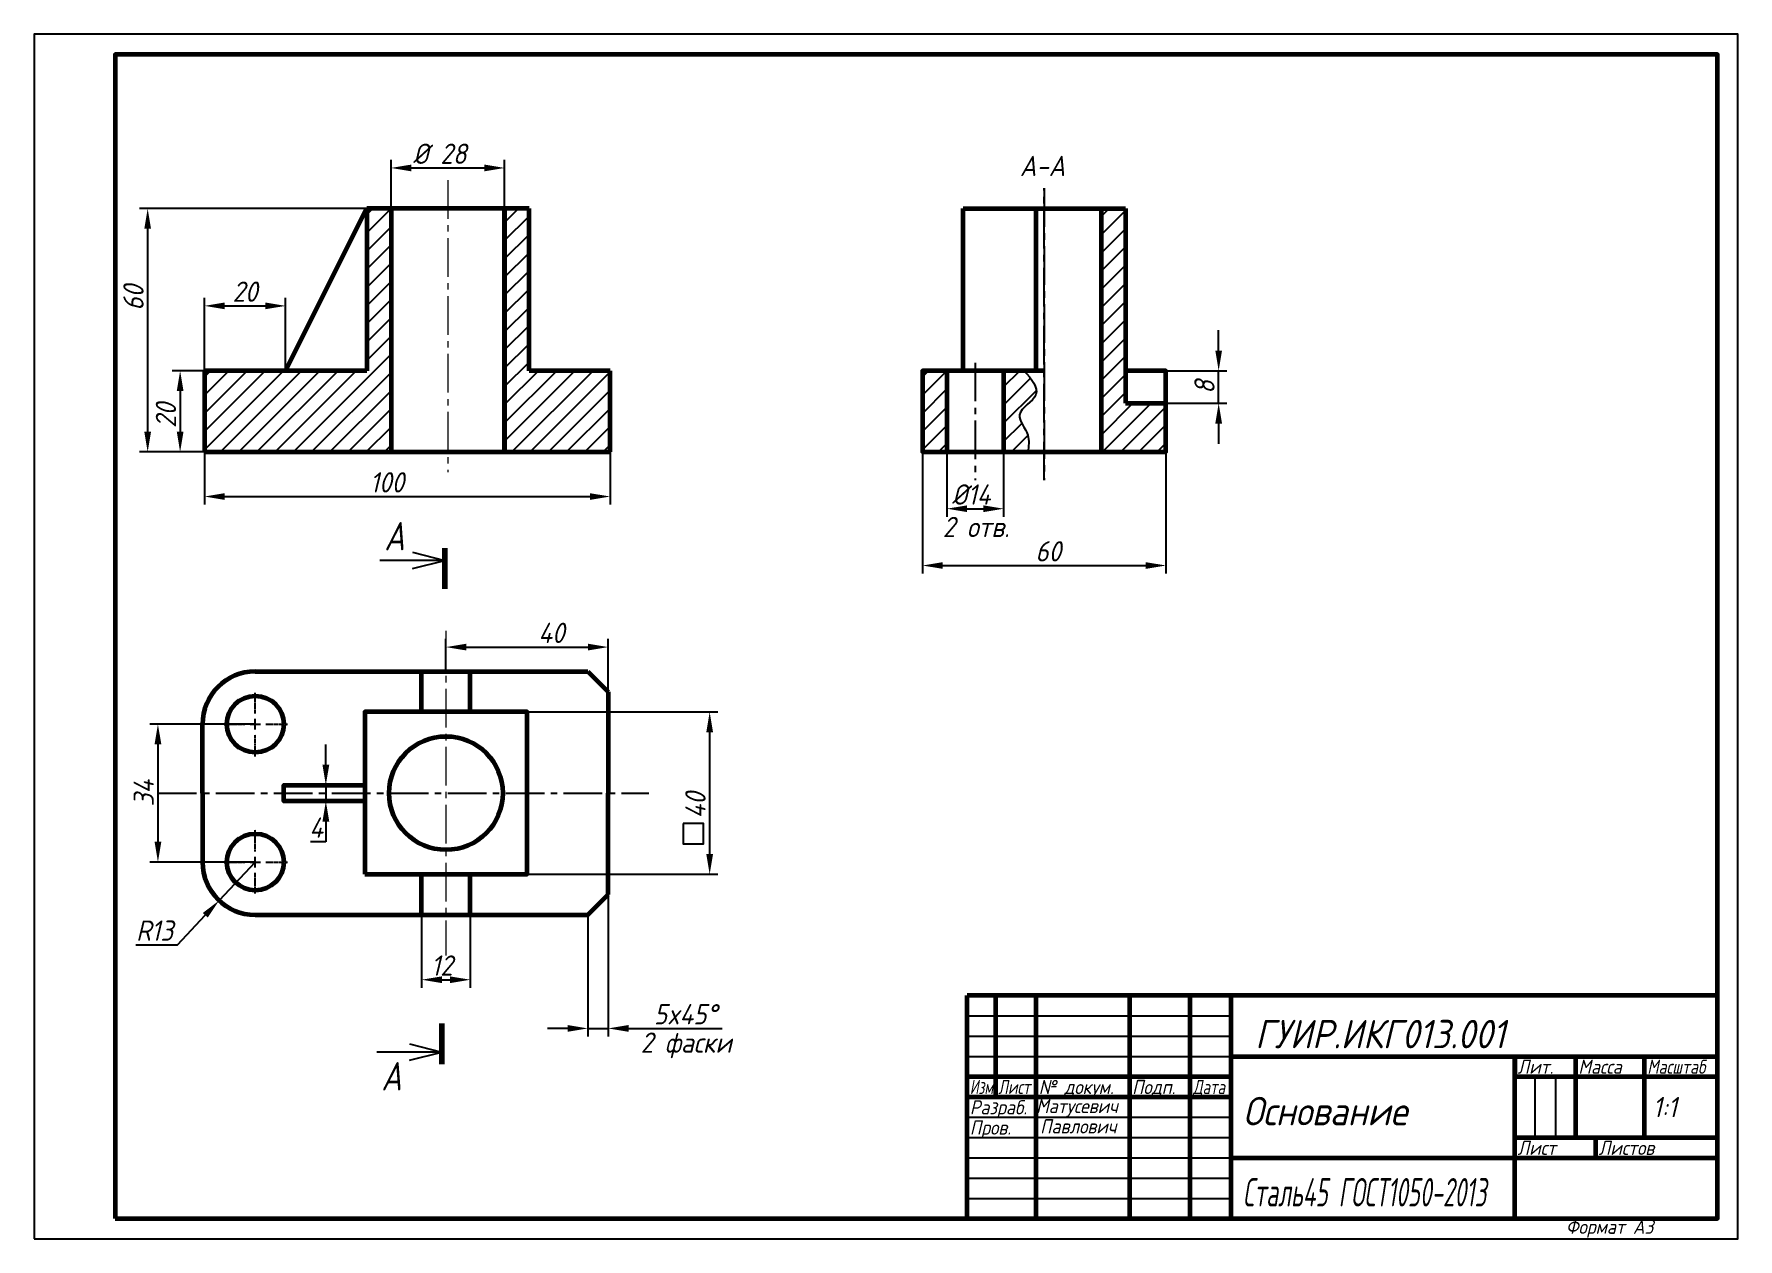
# Model space of a CAD drawing. Header units: millimetres. Extents: x 0 to 420, y 0 to 297.
import ezdxf
from ezdxf.enums import TextEntityAlignment as Align

# ---------------------------------------------------------------- set-up
doc = ezdxf.new("R2010")
doc.units = ezdxf.units.MM
doc.header["$LTSCALE"] = 0.5
doc.linetypes.add('CENTER2', pattern=[1.125, 0.75, -0.125, 0.125, -0.125])
doc.linetypes.add('осевая2', pattern=[28.575, 19.05, -3.175, 3.175, -3.175])
doc.layers.get('0').update_dxf_attribs({"lineweight": 60})
doc.layers.get('Defpoints').update_dxf_attribs({"color": 5})
doc.layers.add('1-оси', color=1, linetype='осевая2', lineweight=60)
doc.layers.add('2-штриховка', color=7, linetype='Continuous', true_color=0x00c7c7)
doc.layers.add('4-текст', color=7, linetype='Continuous', true_color=0x00ad00)
doc.layers.add('3-размеры', color=6, linetype='Continuous')
doc.styles.get("Standard").update_dxf_attribs({"font": 'isocpeui.ttf', "width": 0.9})
doc.dimstyles.new('Standart', dxfattribs={"dimtxt": 5, "dimasz": 5, "dimexe": 2, "dimexo": 0, "dimgap": 1, "dimtad": 1, "dimtoh": 1, "dimdec": 0, "dimtxsty": 'Standard', "dimcen": 2.5, "dimadec": 0, "dimazin": 0, "dimtfac": 1, "dimtdec": 0, "dimtmove": 0, "dimatfit": 3, "dimldrblk": 'DOTSMALL', "dimfxl": 1, "dimarcsym": 0})
pattern_1 = [(45, (0, 166), (-2.245064, 2.245064), [])]
pattern_2 = [(45, (56, 45), (-2.245064, 2.245064), [])]

# ---------------------------------------------------------------- blocks, each defined once
blk = doc.blocks.new('*U2')
at = {"layer": '1-оси', "color": 0, "linetype": 'CENTER2', "lineweight": 25, "transparency": 16777216}
for p, q in [((0, 2.6), (0, 8)), ((-7.71, 0), (-2.6, 0)), ((2.6, 0), (8, 0)), ((0, -7.71), (0, -2.6))]:
    blk.add_line(p, q, dxfattribs=at)
at = {"layer": '1-оси', "color": 0, "linetype": 'Continuous', "lineweight": 25, "transparency": 16777216}
for p, q in [((-1.3, 0), (1.3, 0)), ((0, -1.3), (0, 1.3))]:
    blk.add_line(p, q, dxfattribs=at)
blk = doc.blocks.new('*U3')
at = {"layer": '1-оси', "color": 0, "linetype": 'CENTER2', "lineweight": 25, "transparency": 16777216}
for p, q in [((0, 2.6), (0, 7.71)), ((-7.71, 0), (-2.6, 0)), ((2.6, 0), (8, 0)), ((0, -8), (0, -2.6))]:
    blk.add_line(p, q, dxfattribs=at)
at = {"layer": '1-оси', "color": 0, "linetype": 'Continuous', "lineweight": 25, "transparency": 16777216}
for p, q in [((-1.3, 0), (1.3, 0)), ((0, -1.3), (0, 1.3))]:
    blk.add_line(p, q, dxfattribs=at)
blk = doc.blocks.new('*D4')
at = {"layer": '3-размеры', "color": 0, "lineweight": -2, "transparency": 16777216}
for p, q in [((225, 194), (225, 178)), ((239, 194), (239, 178)), ((230, 180), (234, 180))]:
    blk.add_line(p, q, dxfattribs=at)
at = {"layer": '3-размеры', "color": 0, "transparency": 16777216}
for points in [[(230, 180.83), (230, 179.17), (225, 180)], [(234, 180.83), (234, 179.17), (239, 180)]]:
    blk.add_solid(points, dxfattribs=at)
at = {"layer": 'Defpoints', "color": 0, "transparency": 16777216}
for p in [(225, 194), (239, 194), (239, 180)]:
    blk.add_point(p, dxfattribs=at)
at = {"layer": '3-размеры', "color": 0, "transparency": 16777216, "insert": (231, 183.5), "char_height": 5, "attachment_point": 5}
blk.add_mtext('%%c14', dxfattribs=at)
blk = doc.blocks.new('_DotSmall')
at = {"color": 0, "linetype": 'ByBlock', "const_width": 0.5}
blk.add_lwpolyline([(-0.0625, 0, 1), (0.0625, 0, 1)], format="xyb", close=True, dxfattribs=at)
blk = doc.blocks.new('*D5')
at = {"layer": '3-размеры', "color": 0, "lineweight": -2, "transparency": 16777216}
for p, q in [((54.53, 126.89), (28.53, 126.89)), ((30.53, 121.89), (30.53, 97.89)), ((54.53, 92.89), (28.53, 92.89))]:
    blk.add_line(p, q, dxfattribs=at)
at = {"layer": '3-размеры', "color": 0, "transparency": 16777216}
for points in [[(29.7, 121.89), (31.37, 121.89), (30.53, 126.89)], [(29.7, 97.89), (31.37, 97.89), (30.53, 92.89)]]:
    blk.add_solid(points, dxfattribs=at)
at = {"layer": 'Defpoints', "color": 0, "transparency": 16777216}
for p in [(54.53, 126.89), (30.53, 92.89), (54.53, 92.89)]:
    blk.add_point(p, dxfattribs=at)
at = {"layer": '3-размеры', "color": 0, "transparency": 16777216, "insert": (27.03, 109.89), "char_height": 5, "attachment_point": 5, "rotation": 90}
blk.add_mtext('34', dxfattribs=at)
blk = doc.blocks.new('*D6')
at = {"layer": '3-размеры', "color": 0, "lineweight": -2, "transparency": 16777216}
for p, q in [((88, 254), (88, 266)), ((116, 254), (116, 266)), ((93, 264), (111, 264))]:
    blk.add_line(p, q, dxfattribs=at)
at = {"layer": '3-размеры', "color": 0, "transparency": 16777216}
for points in [[(93, 264.83), (93, 263.17), (88, 264)], [(111, 264.83), (111, 263.17), (116, 264)]]:
    blk.add_solid(points, dxfattribs=at)
at = {"layer": 'Defpoints', "color": 0, "transparency": 16777216}
for p in [(116, 264), (88, 254), (116, 254)]:
    blk.add_point(p, dxfattribs=at)
at = {"layer": '3-размеры', "color": 0, "transparency": 16777216, "insert": (100, 267.5), "char_height": 5, "attachment_point": 5}
blk.add_mtext('%%c 28', dxfattribs=at)
blk = doc.blocks.new('*D8')
at = {"layer": '3-размеры', "color": 0, "lineweight": -2, "transparency": 16777216}
for p, q in [((54.53, 92.89), (45.62, 83.42)), ((35.34, 72.5), (42.2, 79.78)), ((25.1, 72.5), (35.34, 72.5))]:
    blk.add_line(p, q, dxfattribs=at)
at = {"layer": '3-размеры', "color": 0, "transparency": 16777216}
blk.add_solid([(41.59, 80.35), (42.8, 79.21), (45.62, 83.42)], dxfattribs=at)
at = {"layer": 'Defpoints', "color": 0, "transparency": 16777216}
for p in [(54.53, 92.89), (45.62, 83.42)]:
    blk.add_point(p, dxfattribs=at)
at = {"layer": '3-размеры', "color": 0, "transparency": 16777216, "insert": (29.72, 76), "char_height": 5, "attachment_point": 5}
blk.add_mtext('R13', dxfattribs=at)
blk = doc.blocks.new('*D13')
at = {"layer": '3-размеры', "color": 0, "lineweight": -2, "transparency": 16777216}
for p, q in [((141.53, 84.89), (141.53, 49.89)), ((136.53, 79.89), (136.53, 49.89)), ((131.53, 51.89), (126.53, 51.89)), ((136.53, 51.89), (141.53, 51.89)), ((146.53, 51.89), (169.58, 51.89))]:
    blk.add_line(p, q, dxfattribs=at)
at = {"layer": '3-размеры', "color": 0, "transparency": 16777216}
for points in [[(131.53, 52.72), (131.53, 51.06), (136.53, 51.89)], [(146.53, 52.72), (146.53, 51.06), (141.53, 51.89)]]:
    blk.add_solid(points, dxfattribs=at)
at = {"layer": 'Defpoints', "color": 0, "transparency": 16777216}
for p in [(141.53, 84.89), (136.53, 79.89), (141.53, 51.89)]:
    blk.add_point(p, dxfattribs=at)
at = {"layer": '3-размеры', "color": 0, "transparency": 16777216, "insert": (160.56, 55.39), "char_height": 5, "attachment_point": 5}
blk.add_mtext('5x45%%d', dxfattribs=at)
blk = doc.blocks.new('*D14')
at = {"layer": '3-размеры', "color": 0, "lineweight": -2, "transparency": 16777216}
for p, q in [((292, 219), (292, 224)), ((279, 214), (294, 214)), ((292, 206), (292, 214)), ((279, 206), (294, 206)), ((292, 201), (292, 196))]:
    blk.add_line(p, q, dxfattribs=at)
at = {"layer": '3-размеры', "color": 0, "transparency": 16777216}
for points in [[(291.17, 219), (292.83, 219), (292, 214)], [(291.17, 201), (292.83, 201), (292, 206)]]:
    blk.add_solid(points, dxfattribs=at)
at = {"layer": 'Defpoints', "color": 0, "transparency": 16777216}
for p in [(279, 214), (292, 214), (279, 206)]:
    blk.add_point(p, dxfattribs=at)
at = {"layer": '3-размеры', "color": 0, "transparency": 16777216, "insert": (288.5, 210), "char_height": 5, "attachment_point": 5, "rotation": 90}
blk.add_mtext('8', dxfattribs=at)
blk = doc.blocks.new('*D15')
at = {"layer": '3-размеры', "color": 0, "lineweight": -2, "transparency": 16777216}
for p, q in [((95.53, 79.89), (95.53, 61.89)), ((107.53, 79.89), (107.53, 61.89)), ((100.53, 63.89), (102.53, 63.89))]:
    blk.add_line(p, q, dxfattribs=at)
at = {"layer": '3-размеры', "color": 0, "transparency": 16777216}
for points in [[(100.53, 64.72), (100.53, 63.06), (95.53, 63.89)], [(102.53, 64.72), (102.53, 63.06), (107.53, 63.89)]]:
    blk.add_solid(points, dxfattribs=at)
at = {"layer": 'Defpoints', "color": 0, "transparency": 16777216}
for p in [(95.53, 79.89), (107.53, 79.89), (107.53, 63.89)]:
    blk.add_point(p, dxfattribs=at)
at = {"layer": '3-размеры', "color": 0, "transparency": 16777216, "insert": (100.53, 67.39), "char_height": 5, "attachment_point": 5}
blk.add_mtext('12', dxfattribs=at)
blk = doc.blocks.new('*D16')
at = {"layer": '3-размеры', "color": 0, "lineweight": -2, "transparency": 16777216}
for p, q in [((71.92, 116.89), (71.92, 121.89)), ((81.53, 111.89), (69.92, 111.89)), ((71.92, 111.89), (71.92, 107.89)), ((81.53, 107.89), (69.92, 107.89)), ((71.92, 102.89), (71.92, 97.89)), ((71.92, 97.89), (68.15, 97.89))]:
    blk.add_line(p, q, dxfattribs=at)
at = {"layer": '3-размеры', "color": 0, "transparency": 16777216}
for points in [[(71.09, 116.89), (72.76, 116.89), (71.92, 111.89)], [(71.09, 102.89), (72.76, 102.89), (71.92, 107.89)]]:
    blk.add_solid(points, dxfattribs=at)
at = {"layer": 'Defpoints', "color": 0, "transparency": 16777216}
for p in [(81.53, 111.89), (71.92, 107.89), (81.53, 107.89)]:
    blk.add_point(p, dxfattribs=at)
at = {"layer": '3-размеры', "color": 0, "transparency": 16777216, "insert": (69.53, 101.39), "char_height": 5, "attachment_point": 5}
blk.add_mtext('4', dxfattribs=at)
blk = doc.blocks.new('*D17')
at = {"layer": '3-размеры', "color": 0, "lineweight": -2, "transparency": 16777216}
for p, q in [((42, 214), (42, 232)), ((62, 214), (62, 232)), ((47, 230), (57, 230))]:
    blk.add_line(p, q, dxfattribs=at)
at = {"layer": '3-размеры', "color": 0, "transparency": 16777216}
for points in [[(47, 230.83), (47, 229.17), (42, 230)], [(57, 230.83), (57, 229.17), (62, 230)]]:
    blk.add_solid(points, dxfattribs=at)
at = {"layer": 'Defpoints', "color": 0, "transparency": 16777216}
for p in [(62, 230), (42, 214), (62, 214)]:
    blk.add_point(p, dxfattribs=at)
at = {"layer": '3-размеры', "color": 0, "transparency": 16777216, "insert": (52, 233.5), "char_height": 5, "attachment_point": 5}
blk.add_mtext('20', dxfattribs=at)
blk = doc.blocks.new('*D18')
at = {"layer": '3-размеры', "color": 0, "lineweight": -2, "transparency": 16777216}
for p, q in [((42, 214), (34, 214)), ((36, 209), (36, 199)), ((42, 194), (34, 194))]:
    blk.add_line(p, q, dxfattribs=at)
at = {"layer": '3-размеры', "color": 0, "transparency": 16777216}
for points in [[(35.17, 209), (36.83, 209), (36, 214)], [(35.17, 199), (36.83, 199), (36, 194)]]:
    blk.add_solid(points, dxfattribs=at)
at = {"layer": 'Defpoints', "color": 0, "transparency": 16777216}
for p in [(42, 214), (36, 194), (42, 194)]:
    blk.add_point(p, dxfattribs=at)
at = {"layer": '3-размеры', "color": 0, "transparency": 16777216, "insert": (32.5, 203), "char_height": 5, "attachment_point": 5, "rotation": 90}
blk.add_mtext('20', dxfattribs=at)
blk = doc.blocks.new('*D19')
at = {"layer": '3-размеры', "color": 0, "lineweight": -2, "transparency": 16777216}
for p, q in [((82, 254), (26, 254)), ((28, 199), (28, 249)), ((42, 194), (26, 194))]:
    blk.add_line(p, q, dxfattribs=at)
at = {"layer": '3-размеры', "color": 0, "transparency": 16777216}
for points in [[(27.17, 249), (28.83, 249), (28, 254)], [(27.17, 199), (28.83, 199), (28, 194)]]:
    blk.add_solid(points, dxfattribs=at)
at = {"layer": 'Defpoints', "color": 0, "transparency": 16777216}
for p in [(28, 254), (82, 254), (42, 194)]:
    blk.add_point(p, dxfattribs=at)
at = {"layer": '3-размеры', "color": 0, "transparency": 16777216, "insert": (24.5, 232), "char_height": 5, "attachment_point": 5, "rotation": 90}
blk.add_mtext('60', dxfattribs=at)
blk = doc.blocks.new('*D20')
at = {"layer": '3-размеры', "color": 0, "lineweight": -2, "transparency": 16777216}
for p, q in [((219, 194), (219, 164)), ((279, 194), (279, 164)), ((224, 166), (274, 166))]:
    blk.add_line(p, q, dxfattribs=at)
at = {"layer": '3-размеры', "color": 0, "transparency": 16777216}
for points in [[(224, 166.83), (224, 165.17), (219, 166)], [(274, 166.83), (274, 165.17), (279, 166)]]:
    blk.add_solid(points, dxfattribs=at)
at = {"layer": 'Defpoints', "color": 0, "transparency": 16777216}
for p in [(219, 194), (279, 194), (279, 166)]:
    blk.add_point(p, dxfattribs=at)
at = {"layer": '3-размеры', "color": 0, "transparency": 16777216, "insert": (250, 169.5), "char_height": 5, "attachment_point": 5}
blk.add_mtext('60', dxfattribs=at)
blk = doc.blocks.new('*D21')
at = {"layer": '3-размеры', "color": 0, "lineweight": -2, "transparency": 16777216}
for p, q in [((42, 194), (42, 181)), ((142, 194), (142, 181)), ((47, 183), (137, 183))]:
    blk.add_line(p, q, dxfattribs=at)
at = {"layer": '3-размеры', "color": 0, "transparency": 16777216}
for points in [[(47, 183.83), (47, 182.17), (42, 183)], [(137, 183.83), (137, 182.17), (142, 183)]]:
    blk.add_solid(points, dxfattribs=at)
at = {"layer": 'Defpoints', "color": 0, "transparency": 16777216}
for p in [(42, 194), (142, 194), (142, 183)]:
    blk.add_point(p, dxfattribs=at)
at = {"layer": '3-размеры', "color": 0, "transparency": 16777216, "insert": (87, 186.5), "char_height": 5, "attachment_point": 5}
blk.add_mtext('100', dxfattribs=at)
blk = doc.blocks.new('*D22')
at = {"layer": '3-размеры', "color": 0, "lineweight": -2, "transparency": 16777216}
for p, q in [((121.53, 129.89), (168.53, 129.89)), ((166.53, 124.89), (166.53, 94.89)), ((121.53, 89.89), (168.53, 89.89))]:
    blk.add_line(p, q, dxfattribs=at)
at = {"layer": '3-размеры', "color": 0, "transparency": 16777216}
for points in [[(165.7, 124.89), (167.37, 124.89), (166.53, 129.89)], [(165.7, 94.89), (167.37, 94.89), (166.53, 89.89)]]:
    blk.add_solid(points, dxfattribs=at)
at = {"layer": 'Defpoints', "color": 0, "transparency": 16777216}
for p in [(121.53, 129.89), (121.53, 89.89), (166.53, 89.89)]:
    blk.add_point(p, dxfattribs=at)
at = {"layer": '3-размеры', "color": 0, "transparency": 16777216, "insert": (163.03, 106.89), "char_height": 5, "attachment_point": 5, "rotation": 90}
blk.add_mtext('40', dxfattribs=at)
blk = doc.blocks.new('*D23')
at = {"layer": '3-размеры', "color": 0, "lineweight": -2, "transparency": 16777216}
for p, q in [((101.53, 139.89), (101.53, 147.89)), ((141.53, 134.89), (141.53, 147.89)), ((106.53, 145.89), (136.53, 145.89))]:
    blk.add_line(p, q, dxfattribs=at)
at = {"layer": '3-размеры', "color": 0, "transparency": 16777216}
for points in [[(106.53, 146.72), (106.53, 145.06), (101.53, 145.89)], [(136.53, 146.72), (136.53, 145.06), (141.53, 145.89)]]:
    blk.add_solid(points, dxfattribs=at)
at = {"layer": 'Defpoints', "color": 0, "transparency": 16777216}
for p in [(141.53, 145.89), (101.53, 139.89), (141.53, 134.89)]:
    blk.add_point(p, dxfattribs=at)
at = {"layer": '3-размеры', "color": 0, "transparency": 16777216, "insert": (127.53, 149.39), "char_height": 5, "attachment_point": 5}
blk.add_mtext('40', dxfattribs=at)
blk = doc.blocks.new('Nraz')
at = {"lineweight": 100}
blk.add_line((0, -3), (0, 7), dxfattribs=at)
at = {"lineweight": -3}
for p, q in [((0, 0), (-16, 0)), ((-8, 2), (0, 0)), ((-7.99, -1.98), (0, 0))]:
    blk.add_line(p, q, dxfattribs=at)
at = {"width": 0.8}
blk.add_text('A', height=7, dxfattribs=at).set_placement((-14.93, -9.46))
blk = doc.blocks.new('Vraz')
at = {"lineweight": -3}
for p, q in [((0, 0), (-16, 0)), ((-8, -2), (0, 0)), ((-7.99, 1.98), (0, 0))]:
    blk.add_line(p, q, dxfattribs=at)
at = {"lineweight": 100}
blk.add_line((0, 3), (0, -7), dxfattribs=at)
at = {"width": 0.8}
blk.add_text('A', height=7, dxfattribs=at).set_placement((-14.93, 2.46))

msp = doc.modelspace()

# ---------------------------------------------------------------- hatches: boundary and pattern name
at = {"layer": '2-штриховка'}
h = msp.add_hatch(dxfattribs=at)
h.set_pattern_fill('ANSI31', color=256)
h.set_pattern_definition(pattern_1)
h.paths.add_polyline_path([(88, 254), (82, 254), (82, 214), (42, 214), (42, 194), (88, 194)])
h = msp.add_hatch(dxfattribs=at)
h.set_pattern_fill('ANSI31', color=256)
h.set_pattern_definition(pattern_1)
h.paths.add_polyline_path([(122, 214), (122, 254), (116, 254), (116, 194), (142, 194), (142, 214)])
h = msp.add_hatch(dxfattribs=at)
h.set_pattern_fill('ANSI31', color=256)
h.set_pattern_definition(pattern_2)
h.paths.add_polyline_path([(269, 254), (263, 254), (263, 194), (279, 194), (279, 206), (269, 206), (269, 214)])
h = msp.add_hatch(dxfattribs=at)
h.set_pattern_fill('ANSI31', color=256)
h.set_pattern_definition(pattern_2)
edge = h.paths.add_edge_path()
edge.add_line((239, 194), (244.94, 194))
edge.add_spline(control_points=[(244.94, 194), (245.15, 195.38), (245.66, 198.58), (240.69, 203.67), (249.37, 207.9), (245.83, 211.95), (244.05, 214)], knot_values=[0, 0, 0, 0, 4.126492, 9.511657, 15.914781, 22.459795, 22.459795, 22.459795, 22.459795], degree=3, periodic=0)
edge.add_line((244.05, 214), (239, 214))
edge.add_line((239, 214), (239, 194))
h.paths.add_polyline_path([(219, 194), (225, 194), (225, 214), (219, 214)])

# ---------------------------------------------------------------- linework, layer by layer
for p, q in [((62, 214), (82, 254)), ((122, 254), (82, 254)), ((82, 254), (82, 254)), ((82, 254), (82, 214)), ((88, 254), (88, 194)), ((122, 254), (116, 254)), ((116, 254), (116, 254)), ((116, 254), (116, 194)), ((116, 194), (116, 254)), ((116, 254), (116, 194)), ((122, 214), (122, 254)), ((122, 254), (122, 254)), ((122, 254), (122, 254)), ((229, 214), (229, 254)), ((229, 254), (249, 254)), ((247, 214), (247, 254)), ((249, 254), (269, 254)), ((249, 254), (263, 254)), ((263, 254), (263, 194)), ((269, 254), (269, 214)), ((82, 214), (42, 214)), ((42, 214), (42, 194)), ((82, 214), (82, 214)), ((142, 214), (122, 214)), ((122, 214), (122, 214)), ((142, 194), (142, 214)), ((142, 214), (142, 214)), ((225, 214), (225, 194)), ((239, 214), (239, 194)), ((269, 214), (269, 206)), ((269, 206), (279, 206)), ((42, 194), (142, 194)), ((88, 194), (88, 194)), ((116, 194), (116, 194)), ((142, 194), (142, 194)), ((54.53, 139.89), (136.53, 139.89)), ((136.53, 139.89), (141.53, 134.89)), ((141.53, 134.89), (141.53, 109.89)), ((41.53, 109.89), (41.53, 126.89)), ((41.53, 109.89), (41.53, 92.89)), ((141.53, 84.89), (141.53, 109.89)), ((136.53, 79.89), (141.53, 84.89)), ((54.53, 79.89), (136.53, 79.89)), ((365, 45), (365, 40))]:
    msp.add_line(p, q)
at = {"lineweight": -3}
for p, q in [((249, 214), (229, 214)), ((230, 55), (295, 55)), ((230, 50), (295, 50)), ((230, 45), (295, 45)), ((370, 25), (370, 40)), ((375, 40), (375, 25)), ((230, 30), (295, 30)), ((230, 25), (295, 25)), ((230, 20), (295, 20)), ((230, 15), (295, 15)), ((230, 10), (295, 10))]:
    msp.add_line(p, q, dxfattribs=at)
at = {"lineweight": 60}
for p, q in [((95.53, 129.89), (95.53, 139.89)), ((107.53, 129.89), (107.53, 139.89)), ((95.53, 79.89), (95.53, 89.89)), ((107.53, 79.89), (107.53, 89.89)), ((415, 60), (230, 60)), ((230, 5), (230, 60)), ((237, 60), (237, 35)), ((247, 5), (247, 60)), ((270, 60), (270, 5)), ((285, 5), (285, 60)), ((295, 60), (295, 5)), ((295, 45), (415, 45)), ((365, 5), (365, 45)), ((380, 45), (380, 25)), ((397, 25), (397, 45)), ((230, 40), (295, 40)), ((365, 40), (415, 40)), ((230, 35), (295, 35)), ((365, 25), (415, 25)), ((385, 20), (385, 25)), ((295, 20), (415, 20))]:
    msp.add_line(p, q, dxfattribs=at)
msp.add_lwpolyline([(20, 5), (415, 5), (415, 292), (20, 292)], close=True, dxfattribs=at)
msp.add_lwpolyline([(249, 214), (219, 214), (219, 194), (279, 194), (279, 214), (269, 214)])
for points in [[(81.53, 89.89), (121.53, 89.89), (121.53, 129.89), (81.53, 129.89)], [(81.53, 107.89), (61.53, 107.89), (61.53, 111.89), (81.53, 111.89)]]:
    msp.add_lwpolyline(points, close=True)
for centre, radius in [((54.53, 126.89), 7), ((101.53, 109.89), 14), ((54.53, 92.89), 7)]:
    msp.add_circle(centre, radius)
for centre, start, end in [((54.53, 126.89), 90, 180), ((54.53, 92.89), 180, 270), ((54.53, 92.89), 180, 270), ((54.53, 92.89), 180, 270)]:
    msp.add_arc(centre, 13, start, end)
at = {"layer": '1-оси', "lineweight": 20}
for p, q in [((102, 261), (102, 189)), ((101.53, 149.89), (101.53, 69.89))]:
    msp.add_line(p, q, dxfattribs=at)
at = {"layer": '1-оси', "lineweight": -3}
for p, q in [((249, 187), (249, 259)), ((249, 259), (249, 187)), ((232, 216), (232, 187))]:
    msp.add_line(p, q, dxfattribs=at)
at = {"layer": '1-оси', "lineweight": 25}
msp.add_line((30.53, 109.89), (151.53, 109.89), dxfattribs=at)
at = {"layer": '2-штриховка'}
msp.add_spline([(244.05, 214), (246.94, 208.13), (242.94, 203.13), (244.94, 198.13), (244.94, 194)], degree=3, dxfattribs=at)
at = {"layer": '3-размеры'}
msp.add_lwpolyline([(160.03, 102.39), (160.03, 97.39), (165.03, 97.39), (165.03, 102.39)], close=True, dxfattribs=at)
at = {"layer": 'Defpoints'}
msp.add_lwpolyline([(0, 0), (420, 0), (420, 297), (0, 297)], close=True, dxfattribs=at)

# ---------------------------------------------------------------- block references
for name, p in [('Vraz', (101.27, 167.27)), ('Nraz', (100.53, 46.07))]:
    msp.add_blockref(name, p)
at = {"layer": '1-оси', "linetype": 'CENTER2', "lineweight": 25}
for name, p in [('*U3', (54.53, 126.89)), ('*U2', (54.53, 92.89))]:
    msp.add_blockref(name, p, dxfattribs=at)

# ---------------------------------------------------------------- texts
at = {"lineweight": -3, "width": 0.9}
msp.add_text('Формат А3', height=3.5, dxfattribs=at).set_placement((377.6, 1.25))
at = {"layer": '3-размеры', "width": 0.9}
for s, p in [('А-А', (243, 262)), ('2 отв.', (224, 173)), ('2 фаски', (149.53, 45.89))]:
    msp.add_text(s, height=5, dxfattribs=at).set_placement(p)
at = {"layer": '4-текст', "width": 0.9}
for s, height, p in [('ГУИР.ИКГ013.001', 7, (301, 47)), ('Матусевич', 3.5, (247, 31)), ('Основание', 7, (298, 28)), ('1:1', 5, (399, 30)), ('Павлович', 3.5, (248, 26))]:
    msp.add_text(s, height=height, dxfattribs=at).set_placement(p)
at = {"layer": '4-текст', "lineweight": -3}
for s, width, p in [('Лит.', 0.9, (365.67, 40.7)), ('Масса', 0.9, (380.67, 40.7)), ('Масштаб', 0.8, (397.67, 40.7)), ('Изм.', 0.7, (230.67, 35.7)), ('Лист', 0.75, (237.67, 35.7)), ('№ докум.', 0.9, (247.67, 35.7)), ('Подп.', 0.9, (270.67, 35.7)), ('Дата', 0.75, (285.67, 35.7)), ('Разраб.', 0.9, (230.67, 30.7)), ('Пров.', 0.9, (230.67, 25.7)), ('Лист', 0.9, (365.67, 20.7)), ('Листов', 0.9, (385.67, 20.7))]:
    msp.add_text(s, height=3.5, dxfattribs=dict(at, width=width)).set_placement(p)
at = {"layer": '4-текст', "width": 0.555575}
msp.add_text('Сталь45 ГОСТ1050-2013', height=7, dxfattribs=at).set_placement((298, 8), (358, 8), align=Align.FIT)

# ---------------------------------------------------------------- dimensions: what is measured, and where the dimension line sits
at = {"layer": '3-размеры'}
for base, p1, p2, text, picture, middle in [((116, 264), (88, 254), (116, 254), '%%c 28', '*D6', (100, 264)), ((239, 180), (225, 194), (239, 194), '%%c14', '*D4', (231, 180)), ((141.53, 51.89), (136.53, 79.89), (141.53, 84.89), '5x45%%d', '*D13', (160.56, 51.89))]:
    dim = msp.add_linear_dim(base=base, p1=p1, p2=p2, text=text, dimstyle='Standart', dxfattribs=at)
    dim.commit()
    dim.dimension.update_dxf_attribs({"geometry": picture, "text_midpoint": middle, "dimtype": 160})
for base, p1, p2, picture, middle in [((28, 254), (42, 194), (82, 254), '*D19', (28, 232)), ((292, 214), (279, 206), (279, 214), '*D14', (292, 210)), ((36, 194), (42, 214), (42, 194), '*D18', (36, 203)), ((30.53, 92.89), (54.53, 126.89), (54.53, 92.89), '*D5', (30.53, 109.89)), ((166.53, 89.89), (121.53, 129.89), (121.53, 89.89), '*D22', (166.53, 106.89)), ((71.92, 107.89), (81.53, 111.89), (81.53, 107.89), '*D16', (69.53, 97.89))]:
    dim = msp.add_linear_dim(base=base, p1=p1, p2=p2, angle=90, dimstyle='Standart', dxfattribs=at)
    dim.commit()
    dim.dimension.update_dxf_attribs({"geometry": picture, "text_midpoint": middle, "dimtype": 160})
for base, p1, p2, picture, middle in [((62, 230), (42, 214), (62, 214), '*D17', (52, 230)), ((142, 183), (42, 194), (142, 194), '*D21', (87, 183)), ((279, 166), (219, 194), (279, 194), '*D20', (250, 166)), ((141.53, 145.89), (101.53, 139.89), (141.53, 134.89), '*D23', (127.53, 145.89)), ((107.53, 63.89), (95.53, 79.89), (107.53, 79.89), '*D15', (100.53, 63.89))]:
    dim = msp.add_linear_dim(base=base, p1=p1, p2=p2, dimstyle='Standart', dxfattribs=at)
    dim.commit()
    dim.dimension.update_dxf_attribs({"geometry": picture, "text_midpoint": middle, "dimtype": 160})
dim = msp.add_radius_dim(center=(54.53, 92.89), mpoint=(45.62, 83.42), dimstyle='Standart', dxfattribs=at)
dim.commit()
dim.dimension.update_dxf_attribs({"geometry": '*D8', "text_midpoint": (29.72, 76)})

doc.saveas('drawing.dxf')
